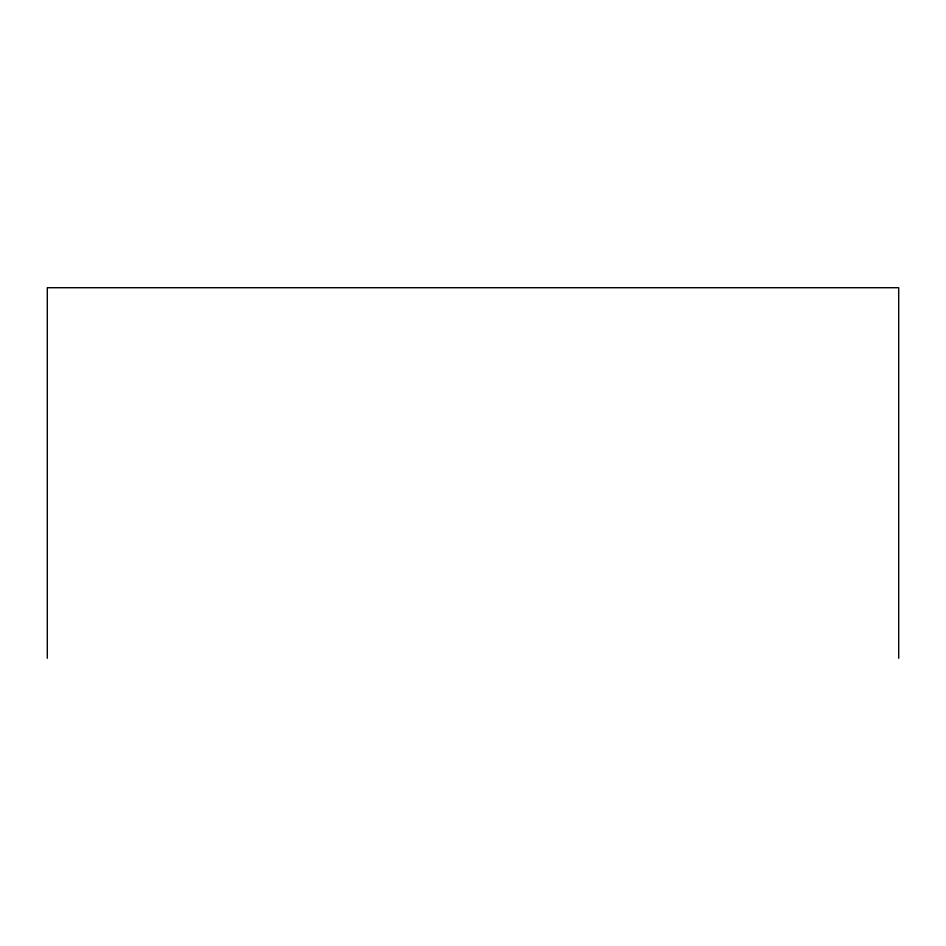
<?xml version="1.0" encoding="UTF-8"?>
<svg xmlns="http://www.w3.org/2000/svg" width="946" height="946" viewBox="0 0 946 946"><rect width="100%" height="100%" fill="white"/><g stroke="black" fill="none" stroke-linecap="round" stroke-linejoin="round"><path stroke-width="1.42" d="M898.7 658.286L898.7 287.714L47.3 287.714L47.3 658.286"/></g></svg>
